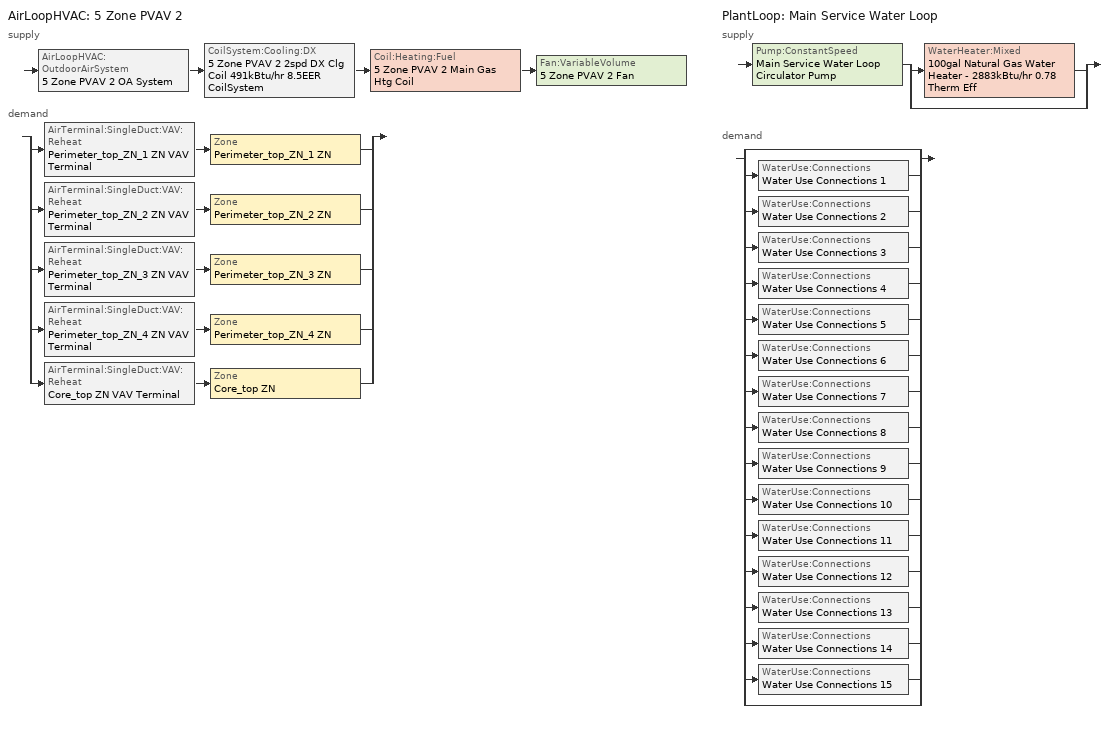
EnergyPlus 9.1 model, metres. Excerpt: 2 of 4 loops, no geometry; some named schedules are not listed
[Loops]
AirLoopHVAC '5 Zone PVAV 2'
 supply: AirLoopHVAC:OutdoorAirSystem '5 Zone PVAV 2 OA System' > CoilSystem:Cooling:DX '5 Zone PVAV 2 2spd DX Clg Coil 491kBtu/hr 8.5EER CoilSystem' > Coil:Heating:Fuel '5 Zone PVAV 2 Main Gas Htg Coil' > Fan:VariableVolume '5 Zone PVAV 2 Fan'
 demand: split
  | AirTerminal:SingleDuct:VAV:Reheat 'Perimeter_top_ZN_1 ZN VAV Terminal' > Zone 'Perimeter_top_ZN_1 ZN'
  | AirTerminal:SingleDuct:VAV:Reheat 'Perimeter_top_ZN_2 ZN VAV Terminal' > Zone 'Perimeter_top_ZN_2 ZN'
  | AirTerminal:SingleDuct:VAV:Reheat 'Perimeter_top_ZN_3 ZN VAV Terminal' > Zone 'Perimeter_top_ZN_3 ZN'
  | AirTerminal:SingleDuct:VAV:Reheat 'Perimeter_top_ZN_4 ZN VAV Terminal' > Zone 'Perimeter_top_ZN_4 ZN'
  | AirTerminal:SingleDuct:VAV:Reheat 'Core_top ZN VAV Terminal' > Zone 'Core_top ZN'
PlantLoop 'Main Service Water Loop'
 supply: Pump:ConstantSpeed 'Main Service Water Loop Circulator Pump' > split
  | WaterHeater:Mixed '100gal Natural Gas Water Heater - 2883kBtu/hr 0.78 Therm Eff'
  | bypass
 demand: split
  | bypass
  | WaterUse:Connections 'Water Use Connections 1'
  | WaterUse:Connections 'Water Use Connections 2'
  | WaterUse:Connections 'Water Use Connections 3'
  | WaterUse:Connections 'Water Use Connections 4'
  | WaterUse:Connections 'Water Use Connections 5'
  | WaterUse:Connections 'Water Use Connections 6'
  | WaterUse:Connections 'Water Use Connections 7'
  | WaterUse:Connections 'Water Use Connections 8'
  | WaterUse:Connections 'Water Use Connections 9'
  | WaterUse:Connections 'Water Use Connections 10'
  | WaterUse:Connections 'Water Use Connections 11'
  | WaterUse:Connections 'Water Use Connections 12'
  | WaterUse:Connections 'Water Use Connections 13'
  | WaterUse:Connections 'Water Use Connections 14'
  | WaterUse:Connections 'Water Use Connections 15'
  | bypass
[ZoneControl:Thermostat] Control Object Type 1=ThermostatSetpoint:DualSetpoint
Name | Zone or ZoneList | Control Type Schedule | Control Name 1
Core_top ZN Thermostat | Core_top ZN | Core_top ZN Thermostat Schedule | Office WholeBuilding - Md Office Thermostat 3
Perimeter_top_ZN_1 ZN Thermostat | Perimeter_top_ZN_1 ZN | Perimeter_top_ZN_1 ZN Thermostat Schedule | Office WholeBuilding - Md Office Thermostat 12
Perimeter_top_ZN_2 ZN Thermostat | Perimeter_top_ZN_2 ZN | Perimeter_top_ZN_2 ZN Thermostat Schedule | Office WholeBuilding - Md Office Thermostat 13
Perimeter_top_ZN_3 ZN Thermostat | Perimeter_top_ZN_3 ZN | Perimeter_top_ZN_3 ZN Thermostat Schedule | Office WholeBuilding - Md Office Thermostat 14
Perimeter_top_ZN_4 ZN Thermostat | Perimeter_top_ZN_4 ZN | Perimeter_top_ZN_4 ZN Thermostat Schedule | Office WholeBuilding - Md Office Thermostat 15
[ThermostatSetpoint:DualSetpoint] Heating Setpoint Temperature Schedule=Medium Office HtgSetp 1 adjusted by 0 F 1 adjusted by 0 F; Cooling Setpoint Temperature Schedule=Medium Office ClgSetp 1 adjusted by -2 F 1 adjusted by 4 F
Office WholeBuilding - Md Office Thermostat 3; Office WholeBuilding - Md Office Thermostat 12; Office WholeBuilding - Md Office Thermostat 13; Office WholeBuilding - Md Office Thermostat 14; Office WholeBuilding - Md Office Thermostat 15
[AirTerminal:SingleDuct:VAV:Reheat] Availability Schedule=Always On Discrete; Maximum Air Flow Rate {m3/s}=Autosize; Zone Minimum Air Flow Input Method=Constant; Constant Minimum Air Flow Fraction=0.3; Fixed Minimum Air Flow Rate {m3/s}=0; Maximum Hot Water or Steam Flow Rate {m3/s}=Autosize; Minimum Hot Water or Steam Flow Rate {m3/s}=0; Convergence Tolerance=0.001; Damper Heating Action=Normal; Maximum Flow per Zone Floor Area During Reheat {m3/s-m2}=Autocalculate; Maximum Flow Fraction During Reheat=0.5; Maximum Reheat Air Temperature {C}=50
Name | Reheat Coil
Core_top ZN VAV Terminal | Core_top ZN Electric Reheat Coil
Perimeter_top_ZN_1 ZN VAV Terminal | Perimeter_top_ZN_1 ZN Electric Reheat Coil
Perimeter_top_ZN_2 ZN VAV Terminal | Perimeter_top_ZN_2 ZN Electric Reheat Coil
Perimeter_top_ZN_3 ZN VAV Terminal | Perimeter_top_ZN_3 ZN Electric Reheat Coil
Perimeter_top_ZN_4 ZN VAV Terminal | Perimeter_top_ZN_4 ZN Electric Reheat Coil
[Coil:Heating:Electric] Availability Schedule=Always On Discrete; Efficiency=1; Nominal Capacity {W}=Autosize
Core_top ZN Electric Reheat Coil; Perimeter_top_ZN_1 ZN Electric Reheat Coil; Perimeter_top_ZN_2 ZN Electric Reheat Coil; Perimeter_top_ZN_3 ZN Electric Reheat Coil; Perimeter_top_ZN_4 ZN Electric Reheat Coil
[Zone equipment]
Core_top ZN: Core_top ZN VAV Terminal
Perimeter_top_ZN_1 ZN: Perimeter_top_ZN_1 ZN VAV Terminal
Perimeter_top_ZN_2 ZN: Perimeter_top_ZN_2 ZN VAV Terminal
Perimeter_top_ZN_3 ZN: Perimeter_top_ZN_3 ZN VAV Terminal
Perimeter_top_ZN_4 ZN: Perimeter_top_ZN_4 ZN VAV Terminal
[Sizing:Zone] Zone Cooling Design Supply Air Temperature Input Method=SupplyAirTemperature; Zone Cooling Design Supply Air Temperature {C}=12.7778; Zone Cooling Design Supply Air Temperature Difference {deltaC}=11.11; Zone Heating Design Supply Air Temperature Input Method=SupplyAirTemperature; Zone Heating Design Supply Air Temperature {C}=50; Zone Heating Design Supply Air Temperature Difference {deltaC}=11.11; Zone Cooling Design Supply Air Humidity Ratio {kgWater/kgDryAir}=0.0085; Zone Heating Design Supply Air Humidity Ratio {kgWater/kgDryAir}=0.008; Design Specification Outdoor Air Object=Office WholeBuilding - Md Office Ventilation; Cooling Design Air Flow Method=DesignDay; Cooling Design Air Flow Rate {m3/s}=0; Cooling Minimum Air Flow per Zone Floor Area {m3/s-m2}=0.000762; Cooling Minimum Air Flow {m3/s}=0; Cooling Minimum Air Flow Fraction=0; Heating Design Air Flow Method=DesignDay; Heating Design Air Flow Rate {m3/s}=0; Heating Maximum Air Flow per Zone Floor Area {m3/s-m2}=0.002032; Heating Maximum Air Flow {m3/s}=0.141576; Heating Maximum Air Flow Fraction=0.3; Account for Dedicated Outdoor Air System=No
Name | Design Specification Zone Air Distribution Object
Core_top ZN | Core_top ZN Design Spec Zone Air Dist
Perimeter_top_ZN_1 ZN | Perimeter_top_ZN_1 ZN Design Spec Zone Air Dist
Perimeter_top_ZN_2 ZN | Perimeter_top_ZN_2 ZN Design Spec Zone Air Dist
Perimeter_top_ZN_3 ZN | Perimeter_top_ZN_3 ZN Design Spec Zone Air Dist
Perimeter_top_ZN_4 ZN | Perimeter_top_ZN_4 ZN Design Spec Zone Air Dist
[DesignSpecification:ZoneAirDistribution] Zone Air Distribution Effectiveness in Cooling Mode=1; Zone Air Distribution Effectiveness in Heating Mode=1
Core_top ZN Design Spec Zone Air Dist; Perimeter_top_ZN_1 ZN Design Spec Zone Air Dist; Perimeter_top_ZN_2 ZN Design Spec Zone Air Dist; Perimeter_top_ZN_3 ZN Design Spec Zone Air Dist; Perimeter_top_ZN_4 ZN Design Spec Zone Air Dist
[Controller:MechanicalVentilation]
5 Zone PVAV 2 Ventilation Controller: Availability Schedule=OfficeMedium VAV OA Damper; Demand Controlled Ventilation=No; System Outdoor Air Method=ZoneSum; Zone Name 1=Core_top ZN; Design Specification Outdoor Air Object Name 1=Office WholeBuilding - Md Office Ventilation; Design Specification Zone Air Distribution Object Name 1=Core_top ZN Design Spec Zone Air Dist; Zone Name 2=Perimeter_top_ZN_1 ZN; Design Specification Outdoor Air Object Name 2=Office WholeBuilding - Md Office Ventilation; Design Specification Zone Air Distribution Object Name 2=Perimeter_top_ZN_1 ZN Design Spec Zone Air Dist; Zone Name 3=Perimeter_top_ZN_2 ZN; Design Specification Outdoor Air Object Name 3=Office WholeBuilding - Md Office Ventilation; Design Specification Zone Air Distribution Object Name 3=Perimeter_top_ZN_2 ZN Design Spec Zone Air Dist; Zone Name 4=Perimeter_top_ZN_3 ZN; Design Specification Outdoor Air Object Name 4=Office WholeBuilding - Md Office Ventilation; Design Specification Zone Air Distribution Object Name 4=Perimeter_top_ZN_3 ZN Design Spec Zone Air Dist; Zone Name 5=Perimeter_top_ZN_4 ZN; Design Specification Outdoor Air Object Name 5=Office WholeBuilding - Md Office Ventilation; Design Specification Zone Air Distribution Object Name 5=Perimeter_top_ZN_4 ZN Design Spec Zone Air Dist
[DesignSpecification:OutdoorAir]
Office WholeBuilding - Md Office Ventilation: Outdoor Air Method=Sum; Outdoor Air Flow per Person {m3/s-person}=0; Outdoor Air Flow per Zone Floor Area {m3/s-m2}=0.000508; Outdoor Air Flow per Zone {m3/s}=0; Outdoor Air Flow Air Changes per Hour {1/hr}=0
[AirLoopHVAC]
5 Zone PVAV 2: Design Supply Air Flow Rate {m3/s}=AutoSize
[Sizing:System]
5 Zone PVAV 2: Type of Load to Size On=Sensible; Design Outdoor Air Flow Rate {m3/s}=Autosize; Central Heating Maximum System Air Flow Ratio=0.3; Preheat Design Temperature {C}=7.22222; Preheat Design Humidity Ratio {kgWater/kgDryAir}=0.008; Precool Design Temperature {C}=12.7778; Precool Design Humidity Ratio {kgWater/kgDryAir}=0.008; Central Cooling Design Supply Air Temperature {C}=12.7778; Central Heating Design Supply Air Temperature {C}=12.7778; Type of Zone Sum to Use=Coincident; 100% Outdoor Air in Cooling=No; 100% Outdoor Air in Heating=No; Central Cooling Design Supply Air Humidity Ratio {kgWater/kgDryAir}=0.0085; Central Heating Design Supply Air Humidity Ratio {kgWater/kgDryAir}=0.008; Cooling Supply Air Flow Rate Method=DesignDay; Cooling Supply Air Flow Rate {m3/s}=0; Cooling Supply Air Flow Rate Per Floor Area {m3/s-m2}=0.00996765; Cooling Fraction of Autosized Cooling Supply Air Flow Rate=1; Cooling Supply Air Flow Rate Per Unit Cooling Capacity {m3/s-W}=3.94755e-05; Heating Supply Air Flow Rate Method=DesignDay; Heating Supply Air Flow Rate {m3/s}=0; Heating Supply Air Flow Rate Per Floor Area {m3/s-m2}=0.00996765; Heating Fraction of Autosized Heating Supply Air Flow Rate=1; Heating Fraction of Autosized Cooling Supply Air Flow Rate=1; Heating Supply Air Flow Rate Per Unit Heating Capacity {m3/s-W}=3.15882e-05; System Outdoor Air Method=ZoneSum; Zone Maximum Outdoor Air Fraction=1; Cooling Design Capacity Method=CoolingDesignCapacity; Cooling Design Capacity {W}=Autosize; Cooling Design Capacity Per Floor Area {W/m2}=234.7; Fraction of Autosized Cooling Design Capacity=1; Heating Design Capacity Method=HeatingDesignCapacity; Heating Design Capacity {W}=Autosize; Heating Design Capacity Per Floor Area {W/m2}=157; Fraction of Autosized Heating Design Capacity=1; Central Cooling Capacity Control Method=OnOff
[Controller:OutdoorAir]
Controller Outdoor Air 3: Minimum Outdoor Air Flow Rate {m3/s}=Autosize; Maximum Outdoor Air Flow Rate {m3/s}=Autosize; Economizer Control Type=DifferentialDryBulb; Economizer Control Action Type=ModulateFlow; Lockout Type=LockoutWithCompressor; Minimum Limit Type=FixedMinimum; Minimum Outdoor Air Schedule=OfficeMedium VAV OA Damper; Mechanical Ventilation Controller=5 Zone PVAV 2 Ventilation Controller; High Humidity Control=No; Control High Indoor Humidity Based on Outdoor Humidity Ratio=Yes; Heat Recovery Bypass Control Type=BypassWhenWithinEconomizerLimits
[SetpointManager:MixedAir] Control Variable=Temperature
Name | Setpoint Node or NodeList
5 Zone PVAV 2 Mixed Air Node OS Default SPM | 5 Zone PVAV 2 Mixed Air Node
5 Zone PVAV 2 2spd DX Clg Coil 491kBtu/hr 8.5EER Outlet Air Node OS Default SPM | 5 Zone PVAV 2 2spd DX Clg Coil 491kBtu/hr 8.5EER Outlet Air Node
5 Zone PVAV 2 Main Gas Htg Coil Outlet Air Node OS Default SPM | 5 Zone PVAV 2 Main Gas Htg Coil Outlet Air Node
[CoilSystem:Cooling:DX]
5 Zone PVAV 2 2spd DX Clg Coil 491kBtu/hr 8.5EER CoilSystem: Availability Schedule=Always On Discrete; Cooling Coil=5 Zone PVAV 2 2spd DX Clg Coil 491kBtu/hr 8.5EER
[Coil:Cooling:DX:TwoSpeed]
5 Zone PVAV 2 2spd DX Clg Coil 491kBtu/hr 8.5EER: Availability Schedule=Always On Discrete; High Speed Gross Rated Total Cooling Capacity {W}=Autosize; High Speed Rated Sensible Heat Ratio=Autosize; High Speed Gross Rated Cooling COP {W/W}=2.96645; High Speed Rated Air Flow Rate {m3/s}=Autosize; Total Cooling Capacity Function of Temperature Curve=DOE Ref DX Clg Coil Cool-Cap-fT; Total Cooling Capacity Function of Flow Fraction Curve=DOE Ref DX Clg Coil Cool-CAP-fFlow; Energy Input Ratio Function of Temperature Curve=DOE Ref DX Clg Coil Cool-EIR-fT; Energy Input Ratio Function of Flow Fraction Curve=DOE Ref DX Clg Coil Cool-EIR-fFlow; Part Load Fraction Correlation Curve=DOE Ref DX Clg Coil Cool-PLF-fPLR; Low Speed Gross Rated Total Cooling Capacity {W}=Autosize; Low Speed Gross Rated Sensible Heat Ratio=0.69; Low Speed Gross Rated Cooling COP {W/W}=2.96645; Low Speed Rated Air Flow Rate {m3/s}=Autosize; Low Speed Total Cooling Capacity Function of Temperature Curve=DOE Ref DX Clg Coil Cool-Cap-fT; Low Speed Energy Input Ratio Function of Temperature Curve=DOE Ref DX Clg Coil Cool-EIR-fT; Condenser Type=AirCooled; High Speed Evaporative Condenser Effectiveness=0; High Speed Evaporative Condenser Air Flow Rate {m3/s}=Autosize; High Speed Evaporative Condenser Pump Rated Power Consumption {W}=Autosize; Low Speed Evaporative Condenser Effectiveness=0; Low Speed Evaporative Condenser Air Flow Rate {m3/s}=Autosize; Low Speed Evaporative Condenser Pump Rated Power Consumption {W}=Autosize; Basin Heater Capacity {W/K}=10; Basin Heater Setpoint Temperature {C}=2
[Coil:Heating:Fuel]
5 Zone PVAV 2 Main Gas Htg Coil: Availability Schedule=Always On Discrete; Fuel Type=NaturalGas; Burner Efficiency=0.8; Nominal Capacity {W}=AutoSize; Parasitic Electric Load {W}=0; Parasitic Fuel Load {W}=0
[Fan:VariableVolume]
5 Zone PVAV 2 Fan: Availability Schedule=OfficeMedium VAV Operation; Fan Total Efficiency=0.6006; Pressure Rise {Pa}=1574.24; Maximum Flow Rate {m3/s}=AutoSize; Fan Power Minimum Flow Rate Input Method=Fraction; Fan Power Minimum Flow Fraction=0.25; Fan Power Minimum Air Flow Rate {m3/s}=0; Motor Efficiency=0.924; Motor In Airstream Fraction=1; Fan Power Coefficient 1=0.189848; Fan Power Coefficient 2=0.31447; Fan Power Coefficient 3=0.495682; Fan Power Coefficient 4=0; Fan Power Coefficient 5=0
[SetpointManager:Scheduled] Control Variable=Temperature
Name | Schedule | Setpoint Node or NodeList
5 Zone PVAV 2 Supply Air Setpoint Manager | Supply Air Temp - 55.0F 2 | 5 Zone PVAV 2 Supply Outlet Node
Service hot water setpoint manager | Service Water Loop Temp - 140F | Main Service Water Loop Supply Outlet Node
[PlantLoop]
Main Service Water Loop: Fluid Type=Water; Plant Equipment Operation Scheme=Main Service Water Loop Operation Schemes; Maximum Loop Temperature {C}=60; Minimum Loop Temperature {C}=10; Maximum Loop Flow Rate {m3/s}=Autosize; Minimum Loop Flow Rate {m3/s}=0; Plant Loop Volume {m3}=Autocalculate; Load Distribution Scheme=Optimal; Plant Loop Demand Calculation Scheme=SingleSetpoint
[Sizing:Plant]
Main Service Water Loop: Loop Type=Heating; Design Loop Exit Temperature {C}=60; Loop Design Temperature Difference {deltaC}=5; Sizing Option=NonCoincident; Zone Timesteps in Averaging Window=1; Coincident Sizing Factor Mode=None
[Pump:ConstantSpeed]
Main Service Water Loop Circulator Pump: Design Flow Rate {m3/s}=Autosize; Design Pump Head {Pa}=179352; Design Power Consumption {W}=Autosize; Motor Efficiency=0.825; Fraction of Motor Inefficiencies to Fluid Stream=0; Pump Control Type=Intermittent; Design Power Sizing Method=PowerPerFlowPerPressure; Design Electric Power per Unit Flow Rate {W/(m3/s)}=348701.1; Design Shaft Power per Unit Flow Rate per Unit Head=1.28205
[WaterHeater:Mixed]
100gal Natural Gas Water Heater - 2883kBtu/hr 0.78 Therm Eff: Tank Volume {m3}=0.378541; Setpoint Temperature Schedule=Service Water Loop Temp - 140F; Deadband Temperature Difference {deltaC}=2; Maximum Temperature Limit {C}=60; Heater Control Type=Cycle; Heater Maximum Capacity {W}=844924; Heater Ignition Minimum Flow Rate {m3/s}=0; Heater Ignition Delay {s}=0; Heater Fuel Type=NaturalGas; Heater Thermal Efficiency=0.78; Off Cycle Parasitic Fuel Consumption Rate {W}=19.9992; Off Cycle Parasitic Fuel Type=NaturalGas; Off Cycle Parasitic Heat Fraction to Tank=0; On Cycle Parasitic Fuel Consumption Rate {W}=19.9992; On Cycle Parasitic Fuel Type=NaturalGas; On Cycle Parasitic Heat Fraction to Tank=0; Ambient Temperature Indicator=Zone; Ambient Temperature Zone=Core_bottom ZN; Off Cycle Loss Coefficient to Ambient Temperature {W/K}=5.99799; Off Cycle Loss Fraction to Zone=1; On Cycle Loss Coefficient to Ambient Temperature {W/K}=5.99799; On Cycle Loss Fraction to Zone=1; Use Side Effectiveness=1; Source Side Effectiveness=1; Use Side Design Flow Rate {m3/s}=Autosize; Source Side Design Flow Rate {m3/s}=Autosize; Indirect Water Heating Recovery Time {hr}=1.5; Source Side Flow Control Mode=IndirectHeatPrimarySetpoint
[WaterUse:Connections]
Name | Water Use Equipment Name 1
Water Use Connections 1 | Core_bottom Service Water Use 0.1gpm
Water Use Connections 2 | Core_mid Service Water Use 0.1gpm
Water Use Connections 3 | Core_top Service Water Use 0.1gpm
Water Use Connections 4 | Perimeter_bot_ZN_1 Service Water Use 0.02gpm
Water Use Connections 5 | Perimeter_bot_ZN_2 Service Water Use 0.01gpm
Water Use Connections 6 | Perimeter_bot_ZN_3 Service Water Use 0.02gpm
Water Use Connections 7 | Perimeter_bot_ZN_4 Service Water Use 0.01gpm
Water Use Connections 8 | Perimeter_mid_ZN_1 Service Water Use 0.02gpm
Water Use Connections 9 | Perimeter_mid_ZN_2 Service Water Use 0.01gpm
Water Use Connections 10 | Perimeter_mid_ZN_3 Service Water Use 0.02gpm
Water Use Connections 11 | Perimeter_mid_ZN_4 Service Water Use 0.01gpm
Water Use Connections 12 | Perimeter_top_ZN_1 Service Water Use 0.02gpm
Water Use Connections 13 | Perimeter_top_ZN_2 Service Water Use 0.01gpm
Water Use Connections 14 | Perimeter_top_ZN_3 Service Water Use 0.02gpm
Water Use Connections 15 | Perimeter_top_ZN_4 Service Water Use 0.01gpm
[WaterUse:Equipment] Flow Rate Fraction Schedule=OfficeMedium BLDG_SWH_SCH; Sensible Fraction Schedule=Fraction Sensible - 0.2; Latent Fraction Schedule=Fraction Latent - 0.05
Name | Peak Flow Rate {m3/s} | Target Temperature Schedule
Core_bottom Service Water Use 0.1gpm | 6.15882e-06 | Mixed Water At Faucet Temp - 140F
Core_mid Service Water Use 0.1gpm | 6.15882e-06 | Mixed Water At Faucet Temp - 140F 1
Core_top Service Water Use 0.1gpm | 6.15882e-06 | Mixed Water At Faucet Temp - 140F 2
Perimeter_bot_ZN_1 Service Water Use 0.02gpm | 1.29833e-06 | Mixed Water At Faucet Temp - 140F 3
Perimeter_bot_ZN_2 Service Water Use 0.01gpm | 8.21952e-07 | Mixed Water At Faucet Temp - 140F 4
Perimeter_bot_ZN_3 Service Water Use 0.02gpm | 1.29833e-06 | Mixed Water At Faucet Temp - 140F 5
Perimeter_bot_ZN_4 Service Water Use 0.01gpm | 8.21898e-07 | Mixed Water At Faucet Temp - 140F 6
Perimeter_mid_ZN_1 Service Water Use 0.02gpm | 1.29833e-06 | Mixed Water At Faucet Temp - 140F 7
Perimeter_mid_ZN_2 Service Water Use 0.01gpm | 8.21952e-07 | Mixed Water At Faucet Temp - 140F 8
Perimeter_mid_ZN_3 Service Water Use 0.02gpm | 1.29833e-06 | Mixed Water At Faucet Temp - 140F 9
Perimeter_mid_ZN_4 Service Water Use 0.01gpm | 8.21898e-07 | Mixed Water At Faucet Temp - 140F 10
Perimeter_top_ZN_1 Service Water Use 0.02gpm | 1.29833e-06 | Mixed Water At Faucet Temp - 140F 11
Perimeter_top_ZN_2 Service Water Use 0.01gpm | 8.21952e-07 | Mixed Water At Faucet Temp - 140F 12
Perimeter_top_ZN_3 Service Water Use 0.02gpm | 1.29833e-06 | Mixed Water At Faucet Temp - 140F 13
Perimeter_top_ZN_4 Service Water Use 0.01gpm | 8.21898e-07 | Mixed Water At Faucet Temp - 140F 14
[PlantEquipmentOperationSchemes]
Main Service Water Loop Operation Schemes: Control Scheme Object Type 1=PlantEquipmentOperation:HeatingLoad; Control Scheme Name 1=Main Service Water Loop Heating Operation Scheme; Control Scheme Schedule Name 1=Always On Discrete
[PlantEquipmentOperation:HeatingLoad]
Main Service Water Loop Heating Operation Scheme: Load Range Lower Limit 1 {W}=0; Load Range Upper Limit 1 {W}=1000000000; Range Equipment List Name 1=Main Service Water Loop Heating Equipment List
[PlantEquipmentList]
Main Service Water Loop Heating Equipment List: WaterHeater:Mixed, 100gal Natural Gas Water Heater - 2883kBtu/hr 0.78 Therm Eff
[Schedule:Compact]
Core_top ZN Thermostat Schedule; Perimeter_top_ZN_1 ZN Thermostat Schedule; Perimeter_top_ZN_2 ZN Thermostat Schedule; Perimeter_top_ZN_3 ZN Thermostat Schedule; Perimeter_top_ZN_4 ZN Thermostat Schedule: Through: 12/31, For: AllDays, Until: 24:00, 4
[Schedule:Year]
Medium Office HtgSetp 1 adjusted by 0 F 1 adjusted by 0 F: Medium Office HtgSetp 1 adjusted by 0 F 1 adjusted by 0 F Week Rule - Jan1-Dec31, 1, 1, 12, 31
Medium Office ClgSetp 1 adjusted by -2 F 1 adjusted by 4 F: Medium Office ClgSetp 1 adjusted by -2 F 1 adjusted by 4 F Week Rule - Jan1-Dec31, 1, 1, 12, 31
OfficeMedium VAV OA Damper: OfficeMedium VAV OA Damper Week Rule - Jan1-Dec31, 1, 1, 12, 31
Fraction Latent - 0.05: Fraction Latent - 0.05 Week Rule - Jan1-Dec31, 1, 1, 12, 31
Fraction Sensible - 0.2: Fraction Sensible - 0.2 Week Rule - Jan1-Dec31, 1, 1, 12, 31
Mixed Water At Faucet Temp - 140F: Mixed Water At Faucet Temp - 140F Week Rule - Jan1-Dec31, 1, 1, 12, 31
Mixed Water At Faucet Temp - 140F 1: Mixed Water At Faucet Temp - 140F 1 Week Rule - Jan1-Dec31, 1, 1, 12, 31
Mixed Water At Faucet Temp - 140F 10: Mixed Water At Faucet Temp - 140F 10 Week Rule - Jan1-Dec31, 1, 1, 12, 31
Mixed Water At Faucet Temp - 140F 11: Mixed Water At Faucet Temp - 140F 11 Week Rule - Jan1-Dec31, 1, 1, 12, 31
Mixed Water At Faucet Temp - 140F 12: Mixed Water At Faucet Temp - 140F 12 Week Rule - Jan1-Dec31, 1, 1, 12, 31
Mixed Water At Faucet Temp - 140F 13: Mixed Water At Faucet Temp - 140F 13 Week Rule - Jan1-Dec31, 1, 1, 12, 31
Mixed Water At Faucet Temp - 140F 14: Mixed Water At Faucet Temp - 140F 14 Week Rule - Jan1-Dec31, 1, 1, 12, 31
Mixed Water At Faucet Temp - 140F 2: Mixed Water At Faucet Temp - 140F 2 Week Rule - Jan1-Dec31, 1, 1, 12, 31
Mixed Water At Faucet Temp - 140F 3: Mixed Water At Faucet Temp - 140F 3 Week Rule - Jan1-Dec31, 1, 1, 12, 31
Mixed Water At Faucet Temp - 140F 4: Mixed Water At Faucet Temp - 140F 4 Week Rule - Jan1-Dec31, 1, 1, 12, 31
Mixed Water At Faucet Temp - 140F 5: Mixed Water At Faucet Temp - 140F 5 Week Rule - Jan1-Dec31, 1, 1, 12, 31
Mixed Water At Faucet Temp - 140F 6: Mixed Water At Faucet Temp - 140F 6 Week Rule - Jan1-Dec31, 1, 1, 12, 31
Mixed Water At Faucet Temp - 140F 7: Mixed Water At Faucet Temp - 140F 7 Week Rule - Jan1-Dec31, 1, 1, 12, 31
Mixed Water At Faucet Temp - 140F 8: Mixed Water At Faucet Temp - 140F 8 Week Rule - Jan1-Dec31, 1, 1, 12, 31
Mixed Water At Faucet Temp - 140F 9: Mixed Water At Faucet Temp - 140F 9 Week Rule - Jan1-Dec31, 1, 1, 12, 31
OfficeMedium BLDG_SWH_SCH: OfficeMedium BLDG_SWH_SCH Week Rule - Jan1-Dec31, 1, 1, 12, 31
OfficeMedium VAV Operation: OfficeMedium VAV Operation Week Rule - Jan1-Dec31, 1, 1, 12, 31
Service Water Loop Temp - 140F: Service Water Loop Temp - 140F Week Rule - Jan1-Dec31, 1, 1, 12, 31
Supply Air Temp - 55.0F 2: Supply Air Temp - 55.0F 2 Week Rule - Jan1-Dec31, 1, 1, 12, 31
[Schedule:Constant]
Always On Discrete: Hourly Value=1
[Curve:Biquadratic] Minimum Value of x {BasedOnField A2}=-100; Maximum Value of x {BasedOnField A2}=100; Minimum Value of y {BasedOnField A3}=-100; Maximum Value of y {BasedOnField A3}=100
Name | Coefficient1 Constant | Coefficient2 x | Coefficient3 x**2 | Coefficient4 y | Coefficient5 y**2 | Coefficient6 x*y
DOE Ref DX Clg Coil Cool-Cap-fT | 0.971212 | -0.0152755 | 0.00144345 | -0.00039321 | -6.8364e-06 | -0.000290596
DOE Ref DX Clg Coil Cool-EIR-fT | 0.286871 | 0.0239022 | -0.000810648 | 0.0134585 | 0.000338936 | -0.000487004
[Curve:Cubic] Coefficient1 Constant=1; Coefficient2 x=0; Coefficient3 x**2=0; Coefficient4 x**3=0; Minimum Value of x {BasedOnField A2}=-100; Maximum Value of x {BasedOnField A2}=100
DOE Ref DX Clg Coil Cool-CAP-fFlow; DOE Ref DX Clg Coil Cool-EIR-fFlow
[Curve:Quadratic]
DOE Ref DX Clg Coil Cool-PLF-fPLR: Coefficient1 Constant=0.909496; Coefficient2 x=0.0986477; Coefficient3 x**2=-0.00819488; Minimum Value of x {BasedOnField A2}=0; Maximum Value of x {BasedOnField A2}=1
